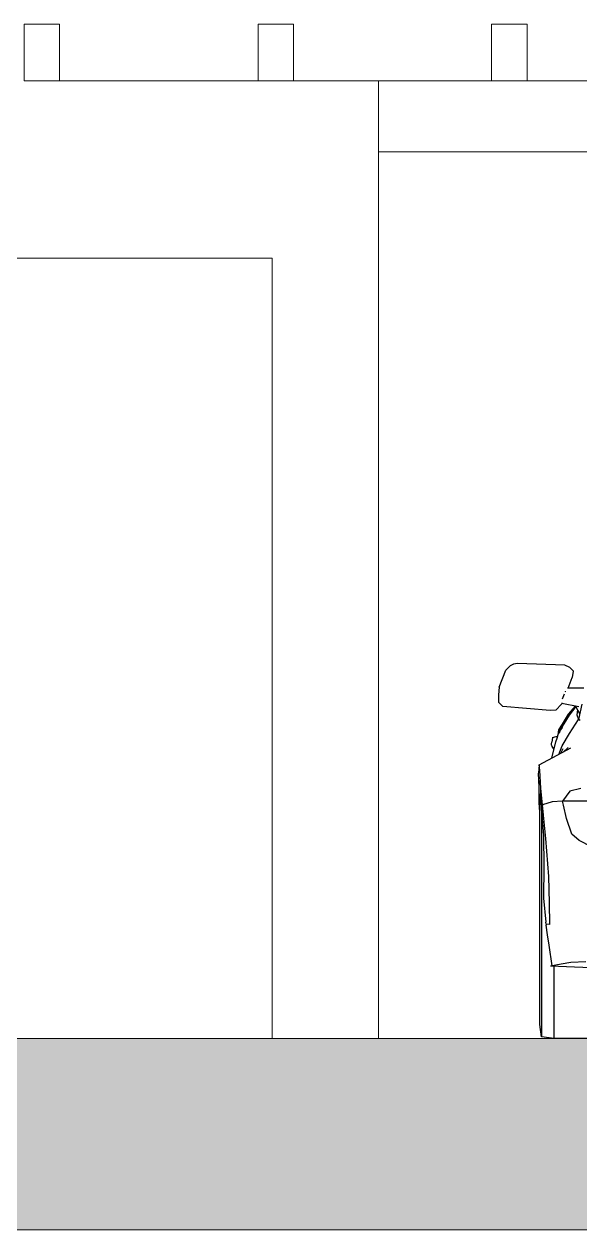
# Model space of a CAD drawing. Header units: metres. Extents: x -686 to 211, y -481 to 125.
# Drawn here: x -289.178 to -287.61, y -345.335 to -341.936 of the extents above; entities that cross this region are included whole.
import ezdxf

# ---------------------------------------------------------------- set-up
doc = ezdxf.new("R2010")
doc.units = ezdxf.units.M
for name, color, linetype in [('SRAFA', 251, 'Continuous'), ('SRAFY', 3, 'Continuous'), ('ZDIVO', 1, 'Continuous')]:
    doc.layers.add(name, color=color, linetype=linetype)

msp = doc.modelspace()

# ---------------------------------------------------------------- hatches: boundary and pattern name
at = {"layer": 'SRAFA', "linetype": 'Continuous', "lineweight": 0}
msp.add_hatch(color=256, dxfattribs=at).paths.add_polyline_path([(-282.678, -344.7964), (-296.8726, -344.7964), (-296.8726, -345.3355), (-282.678, -345.3355)])

# ---------------------------------------------------------------- linework, layer by layer
at = {"color": 7, "linetype": 'Continuous'}
for p, q in [((-287.8072, -343.7454), (-287.8191, -343.7576)), ((-287.7975, -343.7404), (-287.8072, -343.7454)), ((-287.7861, -343.7384), (-287.7975, -343.7404)), ((-287.6526, -343.7437), (-287.7861, -343.7384)), ((-287.639, -343.7502), (-287.6526, -343.7437)), ((-287.6526, -343.7437), (-287.6526, -343.7437)), ((-287.8384, -343.8059), (-287.8191, -343.7576)), ((-287.6438, -343.8087), (-287.6319, -343.7779)), ((-287.6294, -343.7599), (-287.639, -343.7502)), ((-287.6294, -343.7603), (-287.6319, -343.7779)), ((-287.6294, -343.7599), (-287.6294, -343.7603)), ((-287.8384, -343.8059), (-287.8395, -343.8275)), ((-287.599, -343.8087), (-287.6456, -343.8087)), ((-287.8395, -343.8275), (-287.8395, -343.8476)), ((-287.8278, -343.8602), (-287.8395, -343.8476)), ((-287.6545, -343.8254), (-287.6608, -343.8392)), ((-287.6512, -343.818), (-287.6515, -343.8187)), ((-287.6512, -343.818), (-287.6507, -343.8171)), ((-287.6943, -343.8715), (-287.8278, -343.8602)), ((-287.6782, -343.8701), (-287.6943, -343.8715)), ((-287.6627, -343.8535), (-287.6782, -343.8701)), ((-287.6612, -343.8501), (-287.6627, -343.8535)), ((-287.6129, -343.8606), (-287.6616, -343.8512)), ((-287.6599, -343.9096), (-287.6429, -343.8812)), ((-287.6429, -343.8812), (-287.6224, -343.8591)), ((-287.6219, -343.86), (-287.6404, -343.8841)), ((-287.6226, -343.8587), (-287.6119, -343.8802)), ((-287.6173, -343.8693), (-287.6188, -343.8836)), ((-287.605, -343.8539), (-287.614, -343.8966)), ((-287.6109, -343.8816), (-287.6119, -343.8802)), ((-287.6698, -343.9262), (-287.6599, -343.9096)), ((-287.6404, -343.8841), (-287.6676, -343.9287)), ((-287.64, -343.9361), (-287.614, -343.8966)), ((-287.6188, -343.8836), (-287.614, -343.8966)), ((-287.61, -343.8994), (-287.614, -343.8966)), ((-287.6876, -343.9472), (-287.6897, -343.9606)), ((-287.6876, -343.9472), (-287.6776, -343.9443)), ((-287.6782, -343.9601), (-287.6747, -343.9496)), ((-287.6776, -343.9443), (-287.6729, -343.9443)), ((-287.6747, -343.9496), (-287.6712, -343.9391)), ((-287.6716, -343.9403), (-287.6698, -343.9262)), ((-287.6712, -343.9391), (-287.6707, -343.9375)), ((-287.6707, -343.9375), (-287.6662, -343.9301)), ((-287.6692, -343.9331), (-287.6695, -343.9355)), ((-287.6648, -343.9261), (-287.6692, -343.9331)), ((-287.6692, -343.9331), (-287.6686, -343.9313)), ((-287.6686, -343.9313), (-287.6676, -343.9287)), ((-287.6624, -343.9224), (-287.6648, -343.9261)), ((-287.6604, -343.9194), (-287.6624, -343.9224)), ((-287.6607, -343.9706), (-287.64, -343.9361)), ((-287.6598, -343.9187), (-287.6604, -343.9194)), ((-287.7249, -344.0242), (-287.636, -343.9769)), ((-287.6905, -343.969), (-287.6901, -343.9644)), ((-287.6905, -343.969), (-287.6893, -343.9729)), ((-287.6901, -343.9644), (-287.6897, -343.9606)), ((-287.6899, -344.0056), (-287.6782, -343.9601)), ((-287.6893, -343.9729), (-287.6836, -343.9812)), ((-287.6702, -343.9952), (-287.6607, -343.9706)), ((-287.6639, -343.9918), (-287.6572, -343.9785)), ((-287.6575, -343.9884), (-287.643, -343.9759)), ((-287.6505, -343.9824), (-287.6501, -343.9818)), ((-287.7249, -344.0242), (-287.7268, -344.0479)), ((-287.7257, -344.0873), (-287.7268, -344.0479)), ((-287.723, -344.0399), (-287.7249, -344.0242)), ((-287.7209, -344.0899), (-287.723, -344.0399)), ((-287.7257, -344.0873), (-287.7257, -344.0689)), ((-287.7257, -344.0689), (-287.7211, -344.0848)), ((-287.7255, -344.1319), (-287.7257, -344.0873)), ((-287.7204, -344.102), (-287.7236, -344.1225)), ((-287.7183, -344.1529), (-287.7209, -344.0899)), ((-287.716, -344.1373), (-287.7209, -344.0899)), ((-287.6387, -344.0984), (-287.6597, -344.1273)), ((-287.6076, -344.091), (-287.6387, -344.0984)), ((-287.7236, -344.1569), (-287.7255, -344.1319)), ((-287.7236, -344.1273), (-287.7236, -344.1225)), ((-287.7236, -344.1416), (-287.7236, -344.1273)), ((-287.7236, -344.1649), (-287.7236, -344.1416)), ((-287.716, -344.1373), (-287.7183, -344.1529)), ((-287.7183, -344.153), (-287.7127, -344.224)), ((-287.6882, -344.1291), (-287.716, -344.1373)), ((-287.7129, -344.1661), (-287.716, -344.1373)), ((-287.6597, -344.1273), (-287.6882, -344.1291)), ((-287.6563, -344.1385), (-287.6597, -344.1273)), ((-287.6107, -344.1273), (-287.6597, -344.1273)), ((-287.6483, -344.1756), (-287.6563, -344.1385)), ((-287.5298, -344.1273), (-287.6107, -344.1273)), ((-287.7181, -344.791), (-287.7181, -344.1555)), ((-287.7066, -344.2318), (-287.7129, -344.1661)), ((-287.6332, -344.2203), (-287.6483, -344.1756)), ((-287.6122, -344.238), (-287.6332, -344.2203)), ((-287.7127, -344.224), (-287.7122, -344.3108)), ((-287.6979, -344.3396), (-287.7066, -344.2318)), ((-287.5777, -344.2556), (-287.6122, -344.238)), ((-287.7122, -344.3108), (-287.7126, -344.4001)), ((-287.6964, -344.4132), (-287.6979, -344.3396)), ((-287.7126, -344.4001), (-287.7062, -344.4681)), ((-287.695, -344.475), (-287.6964, -344.4132)), ((-287.7057, -344.4737), (-287.7062, -344.4681)), ((-287.695, -344.475), (-287.7057, -344.4737)), ((-287.7057, -344.4737), (-287.7053, -344.476)), ((-287.7013, -344.5033), (-287.7053, -344.476)), ((-287.6969, -344.5329), (-287.7013, -344.5033)), ((-287.6883, -344.5911), (-287.6969, -344.5329)), ((-287.6632, -344.5868), (-287.6933, -344.592)), ((-287.4298, -344.6033), (-287.6933, -344.592)), ((-287.6833, -344.7964), (-287.6833, -344.5922)), ((-287.6356, -344.5821), (-287.6632, -344.5868)), ((-287.5937, -344.58), (-287.6356, -344.5821))]:
    msp.add_line(p, q, dxfattribs=at)
msp.add_lwpolyline([(-287.4771, -344.601), (-287.4772, -344.7562), (-287.4826, -344.791), (-287.5174, -344.7964), (-287.6833, -344.7964), (-287.7182, -344.791), (-287.7236, -344.7562), (-287.7236, -344.1225), (-287.7204, -344.102)])
at = {"layer": 'SRAFA', "linetype": 'Continuous', "lineweight": 0}
msp.add_lwpolyline([(-282.678, -344.7964), (-296.8726, -344.7964), (-296.8726, -345.3355), (-282.678, -345.3355)], close=True, dxfattribs=at)
at = {"layer": 'SRAFY', "linetype": 'Continuous', "lineweight": 0}
for p, q in [((-289.178, -342.0964), (-283.478, -342.0964)), ((-289.178, -342.0964), (-282.678, -342.0964)), ((-288.178, -344.7964), (-288.178, -342.0964)), ((-288.178, -342.2964), (-283.2872, -342.2964)), ((-288.478, -342.5964), (-289.278, -342.5964)), ((-288.478, -344.7964), (-288.478, -342.5964))]:
    msp.add_line(p, q, dxfattribs=at)
for points in [[(-289.078, -341.9364), (-289.178, -341.9364), (-289.178, -342.0964), (-289.078, -342.0964)], [(-288.418, -341.9364), (-288.518, -341.9364), (-288.518, -342.0964), (-288.418, -342.0964)], [(-287.7595, -341.9364), (-287.8595, -341.9364), (-287.8595, -342.0964), (-287.7595, -342.0964)]]:
    msp.add_lwpolyline(points, close=True, dxfattribs=at)
at = {"layer": 'ZDIVO', "linetype": 'Continuous', "lineweight": 0}
msp.add_line((-282.678, -344.7964), (-296.8726, -344.7964), dxfattribs=at)

doc.saveas('drawing.dxf')
